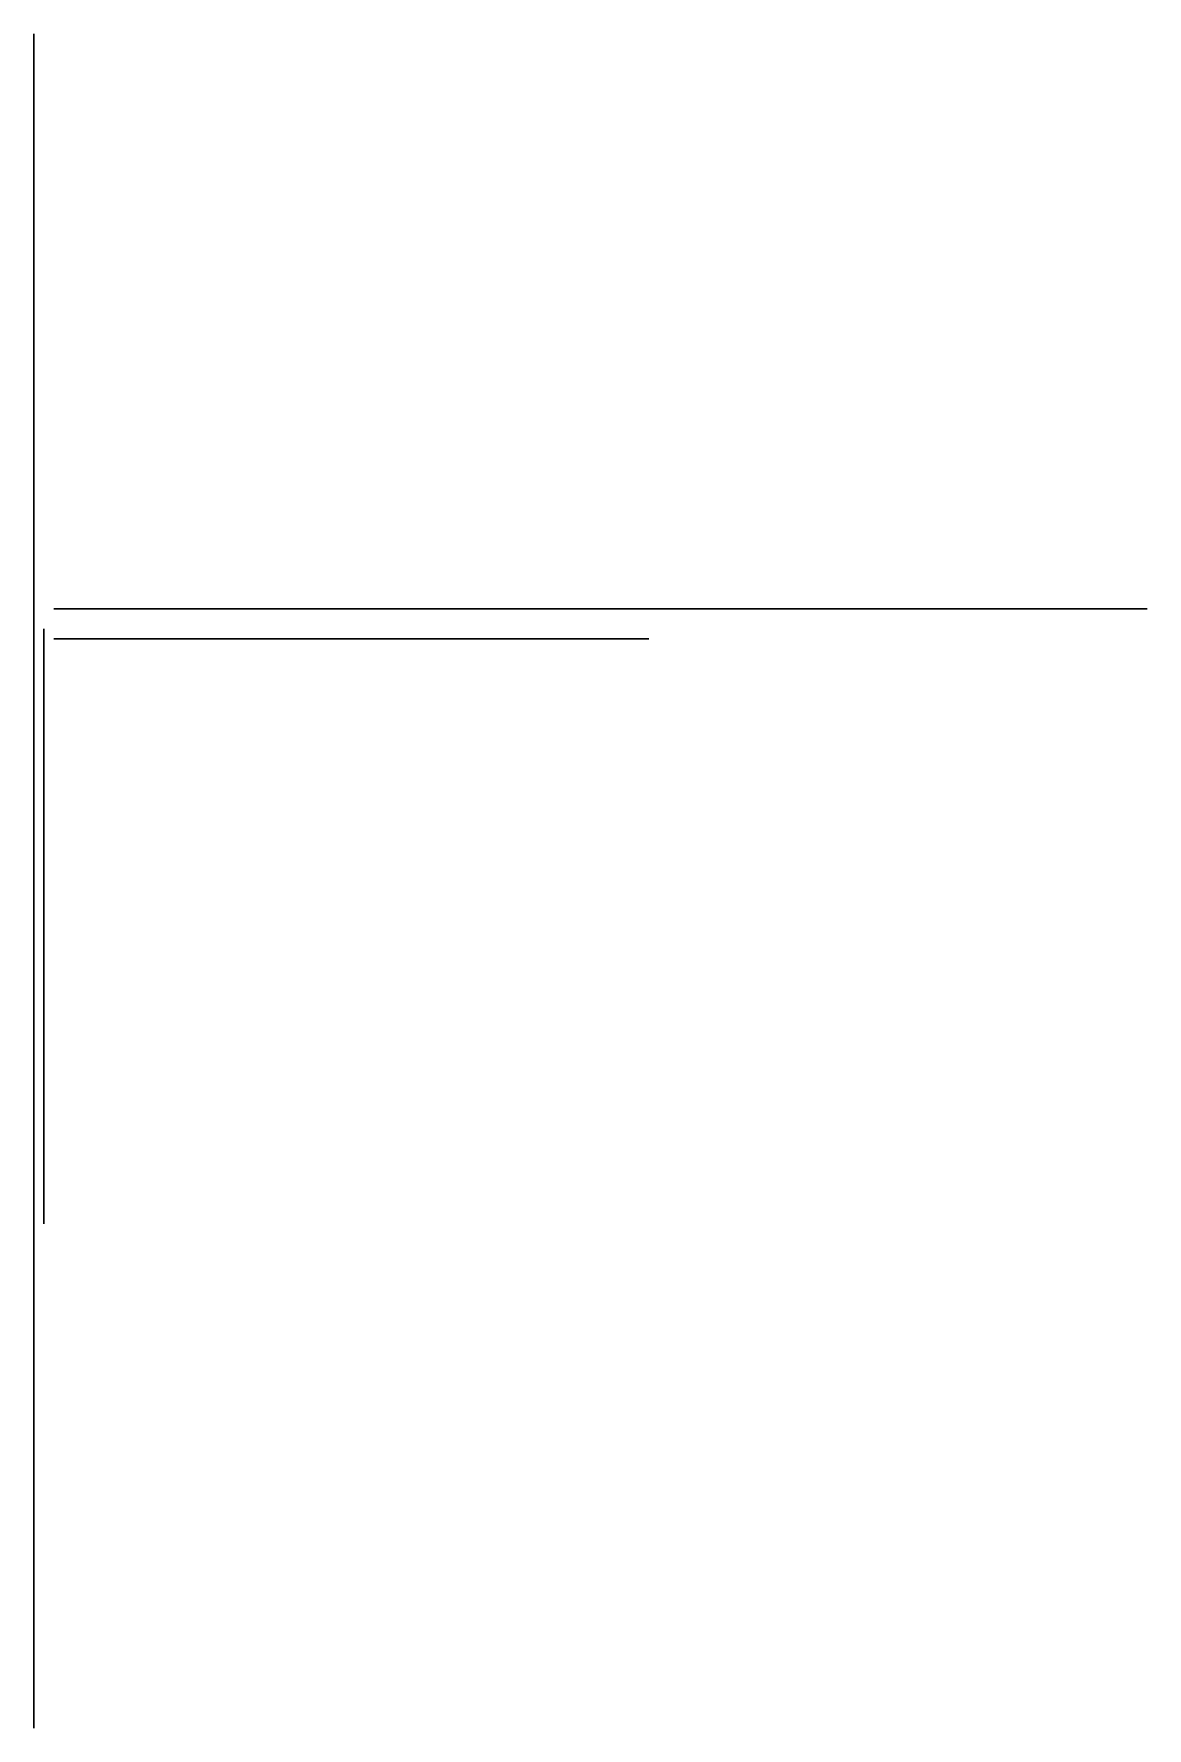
# Model space of a CAD drawing. Header units: centimetres. Extents: x 0 to 9.1, y -8.8 to 5.
import ezdxf

# ---------------------------------------------------------------- set-up
doc = ezdxf.new("R2010")
doc.units = ezdxf.units.CM
doc.header["$MEASUREMENT"] = 0
for name, color, linetype in [('X-Y+ Corner (x1) v1_Sketch1', 7, 'Continuous'), ('X-Y+ Corner (x1) v1_Sketch2', 7, 'Continuous'), ('X-Y+ Corner (x1) v1_Sketch3', 7, 'Continuous'), ('X-Y+ Corner (x1) v1_Sketch4', 7, 'Continuous'), ('X-Y+ Corner (x1) v1_Sketch5', 7, 'Continuous'), ('X-Y+ Corner (x1) v1_Sketch6', 7, 'Continuous'), ('X-Y+ Corner (x1) v1_Sketch8', 7, 'Continuous')]:
    doc.layers.add(name, color=color, linetype=linetype)

msp = doc.modelspace()

# ---------------------------------------------------------------- linework, layer by layer
at = {"layer": 'X-Y+ Corner (x1) v1_Sketch1'}
for p, q in [((0, 5, -0.675), (0, 5, -10.675)), ((0, 0, -5.675), (0, 5, -5.675)), ((0, 5, -10.675), (0, 0.85, -10.675)), ((0, 0.85, -0.675), (0, 5, -0.675)), ((0, 0.85), (0, 0.85, -11.35)), ((0, 0), (0, 0.85)), ((0, 0.85, -10.675), (0, 0.85, -0.675)), ((0, 0.85, -11.35), (0, 0, -11.35)), ((0, 0, -11.35), (0, 0))]:
    msp.add_line(p, q, dxfattribs=at)
msp.add_point((0, 0), dxfattribs=at)
at = {"layer": 'X-Y+ Corner (x1) v1_Sketch2'}
for p, q in [((0, 0.08128), (0, 0.08128, -0.675)), ((0, 0.08128, -11.35), (0, 0.08128)), ((0, 0.08128, -10.675), (0, 0.08128, -11.35)), ((0, 0.08128, -0.675), (0, 0.08128, -10.675)), ((0.16256, 0.08128, -11.35), (0.16256, 0.08128)), ((5, 0.08128, -11.35), (0.16256, 0.08128, -11.35)), ((5, 0.08128, -5.675), (0.16256, 0.08128, -5.675)), ((0.16256, 0.08128), (5, 0.08128)), ((0.85, 0.08128, -0.675), (0.85, 0.08128)), ((5, 0.08128, -10.675), (0.85, 0.08128, -10.675)), ((0.85, 0.08128, -10.675), (0.85, 0.08128, -11.35)), ((5, 0.08128, -0.675), (0.85, 0.08128, -0.675)), ((5, 0.08128), (5, 0.08128, -11.35))]:
    msp.add_line(p, q, dxfattribs=at)
msp.add_point((0, 0.08128), dxfattribs=at)
at = {"layer": 'X-Y+ Corner (x1) v1_Sketch3'}
for p, q in [((0.08128, -0.52488, -11.35), (0.08128, 0.16256, -11.35)), ((0.08128, 0.16256, -11.35), (0.08128, 0.16256)), ((0.08128, 0.16256), (0.08128, -0.52488)), ((0.08128, -4.67488, -10.175), (0.08128, 0.16256, -10.175)), ((0.08128, -4.67488, -5.675), (0.08128, 0.16256, -5.675)), ((0.08128, -4.67488, -1.175), (0.08128, 0.16256, -1.175)), ((0.08128, -0.52488), (0.08128, -0.52488, -0.675)), ((0.08128, -0.52488, -10.675), (0.08128, -0.52488, -11.35)), ((0.08128, -4.67488, -10.675), (0.08128, -0.52488, -10.675)), ((0.08128, -0.52488, -0.675), (0.08128, -4.67488, -0.675)), ((0.08128, -4.67488, -1.675), (0.08128, -0.87488, -1.675)), ((0.08128, -0.87488, -1.855), (0.08128, -4.67488, -1.855)), ((0.08128, -0.87488, -1.675), (0.08128, -0.87488, -1.855)), ((0.08128, -4.67488, -7.645), (0.08128, -0.87488, -7.645)), ((0.08128, -0.87488, -7.645), (0.08128, -0.87488, -7.825)), ((0.08128, -0.87488, -7.825), (0.08128, -4.67488, -7.825)), ((0.08128, -4.67488, -0.675), (0.08128, -4.67488, -10.675)), ((0.08128, -4.67488, -1.855), (0.08128, -4.67488, -1.675)), ((0.08128, -4.67488, -7.825), (0.08128, -4.67488, -7.645))]:
    msp.add_line(p, q, dxfattribs=at)
at = {"layer": 'X-Y+ Corner (x1) v1_Sketch3', "extrusion": (1, -3e-16, 0)}
for centre in [(-2.17488, -1.175, 0.08128), (-3.87488, -10.175, 0.08128), (-4.27488, -1.175, 0.08128), (-4.27488, -10.175, 0.08128)]:
    msp.add_circle(centre, 0.165, dxfattribs=at)
at = {"layer": 'X-Y+ Corner (x1) v1_Sketch3'}
msp.add_point((0.08128, 0), dxfattribs=at)
at = {"layer": 'X-Y+ Corner (x1) v1_Sketch4'}
for p, q in [((0.85, 0.32512, -11.35), (0.16256, 0.32512, -11.35)), ((0.16256, 0.32512), (0.16256, 0.32512, -11.35)), ((0.16256, 0.32512, -11.35), (0.85, 0.32512, -11.35)), ((0.85, 0.32512), (0.16256, 0.32512)), ((0.16256, 0.32512), (0.85, 0.32512)), ((0.16256, 0.32512, -11.35), (0.16256, 0.32512)), ((0.85, 0.32512, -0.675), (5, 0.32512, -0.675)), ((0.85, 0.32512), (0.85, 0.32512, -0.675)), ((7.95, 0.32512, -0.675), (0.85, 0.32512, -0.675)), ((0.85, 0.32512, -0.675), (0.85, 0.32512)), ((0.85, 0.32512, -11.35), (0.85, 0.32512, -10.675)), ((0.85, 0.32512, -10.675), (7.95, 0.32512, -10.675)), ((5, 0.32512, -10.675), (0.85, 0.32512, -10.675)), ((0.85, 0.32512, -10.675), (0.85, 0.32512, -11.35)), ((1.5, 0.32512, -10.275), (1.5, 0.32512, -9.925)), ((5, 0.32512, -0.675), (5, 0.32512, -10.675)), ((5, 0.32512, -10.275), (5, 0.32512, -9.925)), ((7.95, 0.32512, -1.015), (7.95, 0.32512, -0.675)), ((7.95, 0.32512, -6.25), (7.95, 0.32512, -3.515)), ((7.95, 0.32512, -10.675), (7.95, 0.32512, -9.75)), ((8.235, 0.32512, -7.0618), (8.235, 0.32512, -6.54962)), ((8.235, 0.32512, -9.45038), (8.235, 0.32512, -8.9382)), ((8.25, 0.32512, -3.215), (8.55, 0.32512, -3.215)), ((8.55, 0.32512, -1.315), (8.25, 0.32512, -1.315)), ((8.565, 0.32512, -6.55023), (8.565, 0.32512, -7.0618)), ((8.565, 0.32512, -8.9382), (8.565, 0.32512, -9.44977)), ((9.05, 0.32512, -2.715), (9.05, 0.32512, -1.815)), ((9.05, 0.32512, -8.95), (9.05, 0.32512, -7.05))]:
    msp.add_line(p, q, dxfattribs=at)
at = {"layer": 'X-Y+ Corner (x1) v1_Sketch4', "extrusion": (2e-16, 1, 0)}
for centre in [(-1.5, -5.675, 0.32512), (-1.5, -10.275, 0.32512), (-1.5, -1.075, 0.32512), (-1.5, -9.925, 0.32512), (-1.8, -7.0618, 0.32512), (-1.8, -8.9382, 0.32512), (-1.8, -2.6382, 0.32512), (-2.8, -2.455, 0.32512), (-2.8, -7.045, 0.32512), (-2.8, -8.955, 0.32512), (-5, -10.275, 0.32512), (-5, -1.075, 0.32512), (-5, -9.925, 0.32512), (-5.1, -2.455, 0.32512), (-5.1, -7.045, 0.32512), (-5.1, -8.955, 0.32512), (-7.4, -7.045, 0.32512), (-7.4, -2.455, 0.32512), (-7.4, -8.955, 0.32512), (-8.4, -2.6382, 0.32512)]:
    msp.add_circle(centre, 0.165, dxfattribs=at)
for centre, radius, start, end in [((-8.25, -6.25, 0.32512), 0.3, 272.865984, 360), ((-8.4, -7.0618, 0.32512), 0.165, 180, 0), ((-8.55, -1.815, 0.32512), 0.5, 90, 180), ((-8.55, -2.715, 0.32512), 0.5, 180, 270), ((-8.55, -8.95, 0.32512), 0.5, 180, 268.280869), ((-8.55, -7.05, 0.32512), 0.5, 91.719131, 180)]:
    msp.add_arc(centre, radius, start, end, dxfattribs=at)
at = {"layer": 'X-Y+ Corner (x1) v1_Sketch4', "extrusion": (0, 1, 0)}
for centre, start, end in [((-8.25, -3.515, 0.32512), 360, 90), ((-8.25, -9.75, 0.32512), 0, 87.134016)]:
    msp.add_arc(centre, 0.3, start, end, dxfattribs=at)
at = {"layer": 'X-Y+ Corner (x1) v1_Sketch4', "extrusion": (2e-16, 1, 2e-16)}
msp.add_arc((-8.25, -1.015, 0.32512), 0.3, 270, 0, dxfattribs=at)
at = {"layer": 'X-Y+ Corner (x1) v1_Sketch4', "extrusion": (-1e-16, 1, 0)}
msp.add_arc((-8.4, -8.9382, 0.32512), 0.165, 0, 180, dxfattribs=at)
at = {"layer": 'X-Y+ Corner (x1) v1_Sketch4'}
msp.add_point((0, 0.32512), dxfattribs=at)
at = {"layer": 'X-Y+ Corner (x1) v1_Sketch5'}
for p, q in [((0, 0.16256, -11.35), (0, -0.52488, -11.35)), ((0, -0.52488), (0, 0.16256)), ((0, 0.16256), (0, 0.16256, -11.35)), ((0, -0.52488, -10.675), (0, -4.67488, -10.675)), ((0, -0.52488, -0.675), (0, -0.52488)), ((0, -4.67488, -0.675), (0, -0.52488, -0.675)), ((0, -0.52488, -11.35), (0, -0.52488, -10.675)), ((0, -8.77488, -0.675), (0, -0.57488, -0.675)), ((0, -0.57488, -0.675), (0, -0.57488, -10.675)), ((0, -0.57488, -10.675), (0, -8.77488, -10.675)), ((0, -0.87488, -1.675), (0, -4.67488, -1.675)), ((0, -4.67488, -7.825), (0, -0.87488, -7.825)), ((0, -8.47488, -8.355), (0, -0.87488, -8.355)), ((0, -0.87488, -7.645), (0, -4.67488, -7.645)), ((0, -0.87488, -1.675), (0, -8.47488, -1.675)), ((0, -0.87488, -7.825), (0, -0.87488, -7.645)), ((0, -0.87488, -1.855), (0, -0.87488, -1.675)), ((0, -0.87488, -10.15), (0, -8.47488, -10.15)), ((0, -0.87488, -8.355), (0, -0.87488, -8.175)), ((0, -8.47488, -10.33), (0, -0.87488, -10.33)), ((0, -8.47488, -1.855), (0, -0.87488, -1.855)), ((0, -4.67488, -1.855), (0, -0.87488, -1.855)), ((0, -0.87488, -1.855), (0, -0.87488, -1.675)), ((0, -0.87488, -8.175), (0, -8.47488, -8.175)), ((0, -0.87488, -7.645), (0, -8.47488, -7.645)), ((0, -0.87488, -10.33), (0, -0.87488, -10.15)), ((0, -0.87488, -7.825), (0, -0.87488, -7.645)), ((0, -8.47488, -7.825), (0, -0.87488, -7.825)), ((0, -4.67488, -1.675), (0, -4.67488, -0.675)), ((0, -4.67488, -7.645), (0, -4.67488, -1.855)), ((0, -4.67488, -10.675), (0, -4.67488, -7.825)), ((0, -8.47488, -8.175), (0, -8.47488, -8.355)), ((0, -8.47488, -7.645), (0, -8.47488, -7.825)), ((0, -8.47488, -10.15), (0, -8.47488, -10.33)), ((0, -8.47488, -1.675), (0, -8.47488, -1.855)), ((0, -8.77488, -10.675), (0, -8.77488, -0.675))]:
    msp.add_line(p, q, dxfattribs=at)
at = {"layer": 'X-Y+ Corner (x1) v1_Sketch5', "extrusion": (-1, 3e-16, 0)}
for centre, radius in [((0.82488, -0.975), 0.08), ((0.87488, -5.675), 0.08), ((0.87488, -3.65), 0.08), ((2.17488, -1.175), 0.3), ((2.17488, -1.175), 0.165), ((3.42488, -1.175), 0.3), ((4.27488, -1.175), 0.165), ((4.67488, -0.975), 0.08), ((5.92488, -1.175), 0.3), ((7.17488, -1.175), 0.3), ((8.47488, -5.675), 0.08), ((8.47488, -3.65), 0.08), ((8.52488, -0.975), 0.08)]:
    msp.add_circle(centre, radius, dxfattribs=at)
at = {"layer": 'X-Y+ Corner (x1) v1_Sketch5'}
msp.add_point((0, 0), dxfattribs=at)
at = {"layer": 'X-Y+ Corner (x1) v1_Sketch6'}
for p, q in [((0.08128, -0.52488, -11.35), (0.08128, 0.16256, -11.35)), ((0.08128, 0.16256, -11.35), (0.08128, 0.16256)), ((0.08128, 0.16256), (0.08128, -0.52488)), ((0.08128, -4.67488, -10.675), (0.08128, -0.52488, -10.675)), ((0.08128, -0.52488, -0.675), (0.08128, -4.67488, -0.675)), ((0.08128, -0.52488, -10.675), (0.08128, -0.52488, -11.35)), ((0.08128, -0.52488), (0.08128, -0.52488, -0.675)), ((0.08128, -0.54738, -4.675), (0.08128, -0.54738, -3.175)), ((0.08128, -0.54738, -10.53401), (0.08128, -0.54738, -0.86931)), ((0.08128, -3.54738, -4.675), (0.08128, -0.54738, -4.675)), ((0.08128, -0.54738, -3.175), (0.08128, -3.54738, -3.175)), ((0.08128, -0.87488, -10.33), (0.08128, -4.67488, -10.33)), ((0.08128, -0.87488, -8.175), (0.08128, -0.87488, -8.355)), ((0.08128, -4.67488, -1.675), (0.08128, -0.87488, -1.675)), ((0.08128, -0.87488, -7.825), (0.08128, -4.67488, -7.825)), ((0.08128, -4.67488, -10.15), (0.08128, -0.87488, -10.15)), ((0.08128, -0.87488, -10.15), (0.08128, -0.87488, -10.33)), ((0.08128, -4.67488, -7.645), (0.08128, -0.87488, -7.645)), ((0.08128, -0.87488, -1.855), (0.08128, -4.67488, -1.855)), ((0.08128, -0.87488, -7.645), (0.08128, -0.87488, -7.825)), ((0.08128, -0.87488, -8.355), (0.08128, -4.67488, -8.355)), ((0.08128, -0.87488, -1.675), (0.08128, -0.87488, -1.855)), ((0.08128, -4.67488, -8.175), (0.08128, -0.87488, -8.175)), ((0.08128, -3.54738, -3.175), (0.08128, -3.54738, -4.675)), ((0.08128, -4.67488, -10.33), (0.08128, -4.67488, -10.675)), ((0.08128, -4.67488, -1.855), (0.08128, -4.67488, -7.645)), ((0.08128, -4.67488, -7.825), (0.08128, -4.67488, -8.175)), ((0.08128, -4.67488, -0.675), (0.08128, -4.67488, -1.675)), ((0.08128, -4.67488, -8.355), (0.08128, -4.67488, -10.15))]:
    msp.add_line(p, q, dxfattribs=at)
at = {"layer": 'X-Y+ Corner (x1) v1_Sketch6', "extrusion": (1, -3e-16, 0)}
for centre in [(-2.17488, -1.175, 0.08128), (-4.27488, -1.175, 0.08128)]:
    msp.add_circle(centre, 0.165, dxfattribs=at)
at = {"layer": 'X-Y+ Corner (x1) v1_Sketch6'}
msp.add_point((0.08128, 0), dxfattribs=at)
at = {"layer": 'X-Y+ Corner (x1) v1_Sketch8'}
for p, q in [((0, 0.16256), (0, 0.16256, -11.35)), ((0, -0.52488), (0, 0.16256)), ((0, 0.16256, -11.35), (0, -0.52488, -11.35)), ((0, -4.67488, -0.675), (0, -0.52488, -0.675)), ((0, -0.52488, -10.675), (0, -4.67488, -10.675)), ((0, -0.52488, -11.35), (0, -0.52488, -10.675)), ((0, -0.52488, -0.675), (0, -0.52488)), ((0, -3.54738, -4.675), (0, -0.54738, -4.675)), ((0, -0.54738, -3.175), (0, -3.54738, -3.175)), ((0, -0.54738, -4.675), (0, -0.54738, -3.175)), ((0, -0.87488, -8.175), (0, -4.67488, -8.175)), ((0, -0.87488, -10.33), (0, -0.87488, -10.15)), ((0, -0.87488, -8.355), (0, -0.87488, -8.175)), ((0, -4.67488, -7.825), (0, -0.87488, -7.825)), ((0, -0.87488, -7.825), (0, -0.87488, -7.645)), ((0, -4.67488, -1.855), (0, -0.87488, -1.855)), ((0, -0.87488, -1.675), (0, -4.67488, -1.675)), ((0, -4.67488, -8.355), (0, -0.87488, -8.355)), ((0, -4.67488, -10.33), (0, -0.87488, -10.33)), ((0, -0.87488, -7.645), (0, -4.67488, -7.645)), ((0, -0.87488, -1.855), (0, -0.87488, -1.675)), ((0, -0.87488, -10.15), (0, -4.67488, -10.15)), ((0, -3.54738, -3.175), (0, -3.54738, -4.675)), ((0, -4.67488, -8.175), (0, -4.67488, -7.825)), ((0, -4.67488, -10.15), (0, -4.67488, -8.355)), ((0, -4.67488, -7.645), (0, -4.67488, -1.855)), ((0, -4.67488, -10.675), (0, -4.67488, -10.33)), ((0, -4.67488, -1.675), (0, -4.67488, -0.675))]:
    msp.add_line(p, q, dxfattribs=at)
at = {"layer": 'X-Y+ Corner (x1) v1_Sketch8', "extrusion": (-1, 2e-16, 1e-16)}
for centre, radius in [((2.07488, -4.75), 0.4), ((2.07488, -4.75), 0.165), ((2.07488, -9.2525), 0.165), ((2.17488, -1.175), 0.165), ((4.27488, -1.175), 0.165)]:
    msp.add_circle(centre, radius, dxfattribs=at)
at = {"layer": 'X-Y+ Corner (x1) v1_Sketch8'}
msp.add_point((0, 0, 0), dxfattribs=at)

doc.saveas('drawing.dxf')
